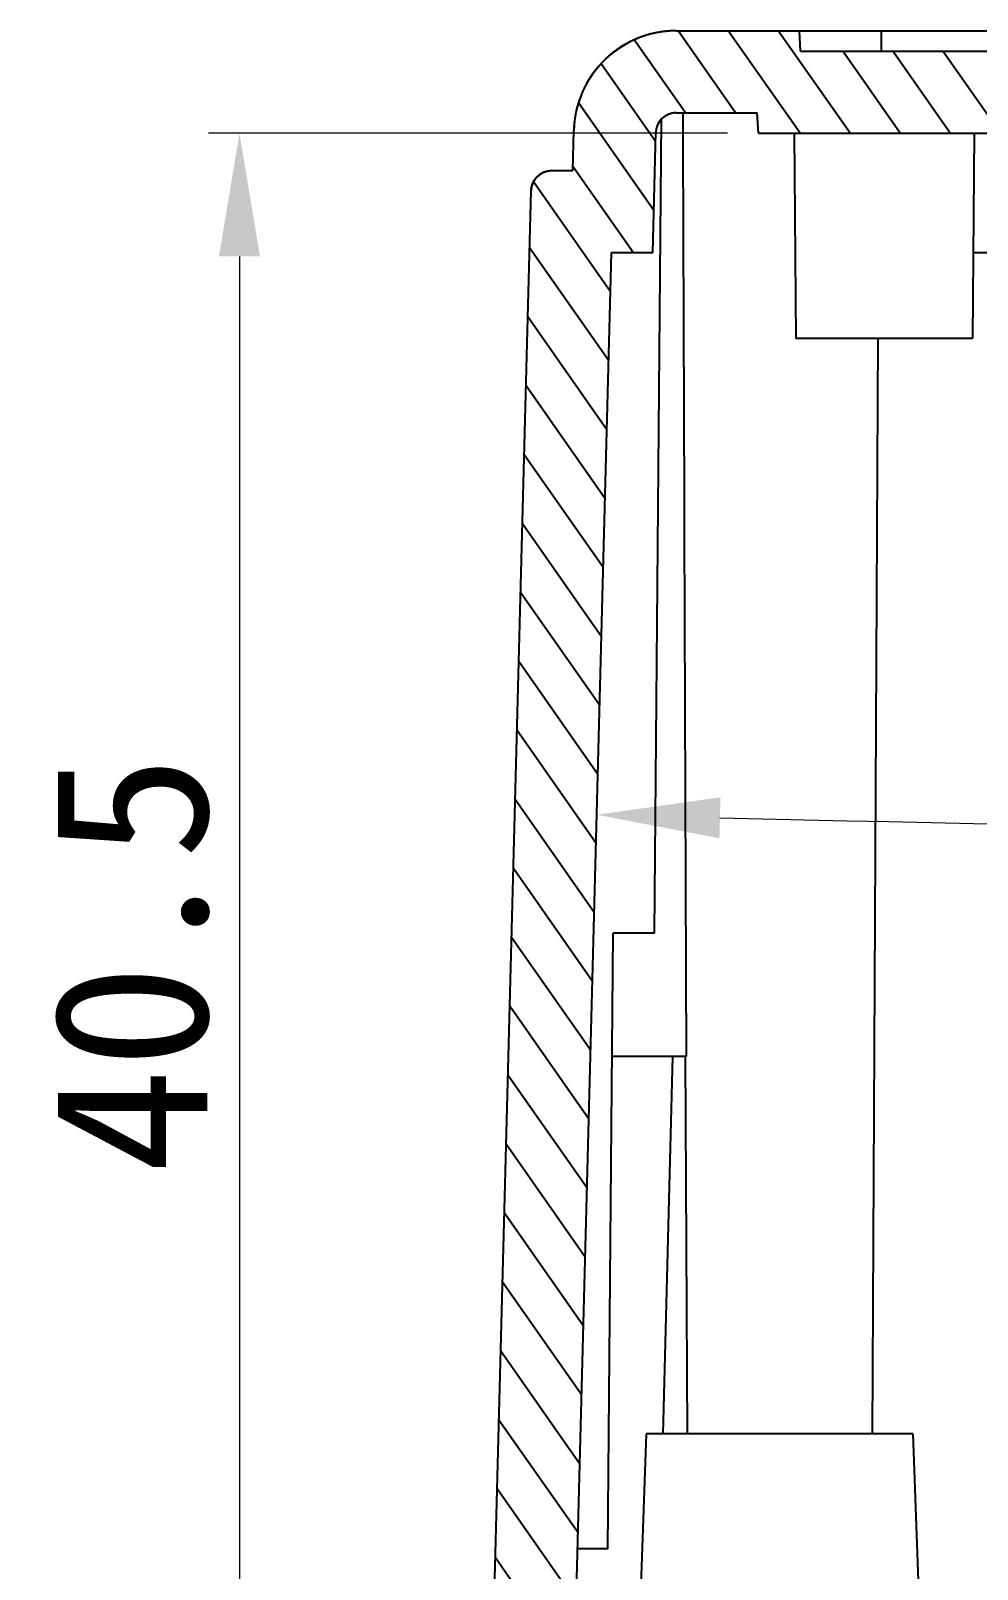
# Model space of a CAD drawing. Header units: millimetres. Extents: x 1338 to 1739, y -253 to 25.
# Drawn here: x 1409.75 to 1432.82, y -111.9 to -74.4 of the extents above; entities that cross this region are included whole.
import ezdxf

# ---------------------------------------------------------------- set-up
doc = ezdxf.new("R2010")
doc.units = ezdxf.units.MM
doc.layers.add('dim', color=82, linetype='Continuous', lineweight=9)
doc.styles.add('宋体', font='')
doc.styles.get('宋体').set_extended_font_data('SimSun')
doc.dimstyles.new('YanXiu', dxfattribs={"dimscale": 1.5, "dimtxt": 2.5, "dimasz": 2.2, "dimexe": 0.65, "dimexo": 0.65, "dimgap": 0.5, "dimtad": 1, "dimdsep": 46, "dimtxsty": '宋体', "dimcen": 0, "dimclrd": 3, "dimclre": 3, "dimclrt": 3, "dimazin": 2, "dimtfac": 1, "dimtofl": 0, "dimtmove": 0, "dimatfit": 3, "dimfxl": 0, "dimlwd": 5, "dimlwe": 5, "dimarcsym": 0})

# ---------------------------------------------------------------- blocks, each defined once
blk = doc.blocks.new('*D19')
at = {"layer": 'Defpoints', "color": 0}
for p in [(1427.482, -76.896), (1414.834, -117.396), (1422.699, -117.396)]:
    blk.add_point(p, dxfattribs=at)
at = {"layer": 'dim', "color": 3, "lineweight": 5}
for p, q in [((1426.732, -76.896), (1414.084, -76.896)), ((1414.834, -79.896), (1414.834, -114.396)), ((1421.95, -117.396), (1414.084, -117.396))]:
    blk.add_line(p, q, dxfattribs=at)
at = {"layer": 'dim', "color": 3}
for points in [[(1414.334, -79.896), (1415.334, -79.896), (1414.834, -76.896)], [(1414.334, -114.396), (1415.334, -114.396), (1414.834, -117.396)]]:
    blk.add_solid(points, dxfattribs=at)
at = {"layer": 'dim', "color": 3, "insert": (1412.209, -97.146), "char_height": 3.75, "attachment_point": 5, "rotation": 90, "style": '宋体'}
blk.add_mtext('40.5', dxfattribs=at)
blk = doc.blocks.new('*D32')
at = {"layer": 'Defpoints', "color": 0}
for p in [(1423.905, -79.805), (1495.092, -79.805), (1447.513, -93.924), (1422.947, -116.396), (1496.05, -116.396)]:
    blk.add_point(p, dxfattribs=at)
at = {"layer": 'dim', "color": 3, "lineweight": 5}
blk.add_arc((1459.499, 1279.456), 1373.433, 268.625152, 271.374848, dxfattribs=at)
at = {"layer": 'dim', "color": 3}
for points in [[(1426.533, -94.081), (1426.558, -93.081), (1423.547, -93.506)], [(1492.439, -93.081), (1492.465, -94.081), (1495.451, -93.506)]]:
    blk.add_solid(points, dxfattribs=at)
at = {"layer": 'dim', "color": 3, "insert": (1459.499, -91.352), "char_height": 3.75, "attachment_point": 5, "style": '宋体'}
blk.add_mtext('3°', dxfattribs=at)

msp = doc.modelspace()

# ---------------------------------------------------------------- hatches: boundary and pattern name
at = {"linetype": 'Continuous'}
h = msp.add_hatch(dxfattribs=at)
h.set_pattern_fill('2', color=2, angle=125, style=0, pattern_type=0)
h.set_pattern_definition([(125, (1173.496, -272.3641), (-0.819152, -0.5735764), [])])
edge = h.paths.add_edge_path()
edge.add_line((1420.999, -114.396), (1421.799, -114.396))
edge.add_line((1420.999, -114.396), (1421.944, -78.292))
edge.add_spline(control_points=[(1421.944, -78.292), (1421.952, -78.005), (1422.157, -77.805), (1422.444, -77.805)], knot_values=[0, 0, 0, 0, 1, 1, 1, 1], weights=[1, 0.810868, 0.810868, 1], degree=3, periodic=0)
edge.add_line((1422.444, -77.805), (1422.957, -77.805))
edge.add_line((1422.957, -77.805), (1422.983, -76.831))
edge.add_spline(control_points=[(1425.482, -74.396), (1424.048, -74.396), (1423.02, -75.397), (1422.983, -76.831)], knot_values=[0, 0, 0, 0, 1, 1, 1, 1], weights=[1, 0.810868, 0.810868, 1], degree=3, periodic=0)
edge.add_line((1425.482, -74.396), (1428.482, -74.396))
edge.add_line((1428.508, -74.896), (1428.482, -74.396))
edge.add_line((1428.508, -74.896), (1490.489, -74.896))
edge.add_line((1490.489, -74.896), (1490.516, -74.396))
edge.add_line((1490.516, -74.396), (1493.516, -74.396))
edge.add_spline(control_points=[(1493.516, -74.396), (1494.95, -74.396), (1495.977, -75.397), (1496.015, -76.831)], knot_values=[0, 0, 0, 0, 1, 1, 1, 1], weights=[1, 0.810868, 0.810868, 1], degree=3, periodic=0)
edge.add_line((1496.04, -77.805), (1496.015, -76.831))
edge.add_line((1496.04, -77.805), (1496.554, -77.805))
edge.add_spline(control_points=[(1497.053, -78.292), (1497.046, -78.005), (1496.84, -77.805), (1496.554, -77.805)], knot_values=[0, 0, 0, 0, 1, 1, 1, 1], weights=[1, 0.810868, 0.810868, 1], degree=3, periodic=0)
edge.add_line((1497.999, -114.396), (1497.053, -78.292))
edge.add_line((1497.198, -114.396), (1497.999, -114.396))
edge.add_line((1497.198, -114.396), (1497.128, -116.396))
edge.add_line((1496.05, -116.396), (1497.128, -116.396))
edge.add_line((1496.05, -116.396), (1495.092, -79.805))
edge.add_line((1494.092, -79.805), (1495.092, -79.805))
edge.add_line((1494.092, -79.805), (1494.015, -76.883))
edge.add_spline(control_points=[(1493.516, -76.396), (1493.802, -76.396), (1494.008, -76.596), (1494.015, -76.883)], knot_values=[0, 0, 0, 0, 1, 1, 1, 1], weights=[1, 0.810868, 0.810868, 1], degree=3, periodic=0)
edge.add_line((1491.542, -76.396), (1493.516, -76.396))
edge.add_line((1491.516, -76.896), (1491.542, -76.396))
edge.add_line((1427.482, -76.896), (1491.516, -76.896))
edge.add_line((1427.482, -76.896), (1427.456, -76.396))
edge.add_line((1425.482, -76.396), (1427.456, -76.396))
edge.add_spline(control_points=[(1425.482, -76.396), (1425.195, -76.396), (1424.99, -76.596), (1424.982, -76.883)], knot_values=[0, 0, 0, 0, 1, 1, 1, 1], weights=[1, 0.810868, 0.810868, 1], degree=3, periodic=0)
edge.add_line((1424.906, -79.805), (1424.982, -76.883))
edge.add_line((1423.905, -79.805), (1424.906, -79.805))
edge.add_line((1422.947, -116.396), (1423.905, -79.805))
edge.add_line((1421.869, -116.396), (1422.947, -116.396))
edge.add_line((1421.799, -114.396), (1421.869, -116.396))

# ---------------------------------------------------------------- linework, layer by layer
at = {"color": 7, "linetype": 'Continuous'}
for p, q in [((1425.482, -74.396), (1493.516, -74.396)), ((1425.482, -74.396), (1428.482, -74.396)), ((1428.508, -74.896), (1428.482, -74.396)), ((1428.508, -74.896), (1428.482, -74.396)), ((1430.482, -74.896), (1430.482, -74.396)), ((1428.508, -74.896), (1490.489, -74.896)), ((1428.508, -74.896), (1490.489, -74.896)), ((1425.482, -76.396), (1427.456, -76.396)), ((1425.482, -76.396), (1427.456, -76.396)), ((1427.482, -76.896), (1427.456, -76.396)), ((1427.482, -76.896), (1427.456, -76.396)), ((1422.957, -77.805), (1422.983, -76.831)), ((1422.957, -77.805), (1422.983, -76.831)), ((1424.947, -96.396), (1425.12, -76.551)), ((1424.906, -79.805), (1424.982, -76.883)), ((1424.906, -79.805), (1424.982, -76.883)), ((1427.482, -76.896), (1491.516, -76.896)), ((1427.482, -76.896), (1491.516, -76.896)), ((1428.355, -76.896), (1428.399, -81.896)), ((1432.742, -76.896), (1432.699, -81.896)), ((1422.444, -77.805), (1422.957, -77.805)), ((1422.444, -77.805), (1422.957, -77.805)), ((1420.999, -114.396), (1421.944, -78.292)), ((1420.999, -114.396), (1421.944, -78.292)), ((1422.947, -116.396), (1423.905, -79.805)), ((1422.947, -116.396), (1423.905, -79.805)), ((1423.905, -79.805), (1424.906, -79.805)), ((1423.905, -79.805), (1424.906, -79.805)), ((1432.717, -79.805), (1457.033, -79.805)), ((1432.699, -81.896), (1428.399, -81.896)), ((1430.393, -81.896), (1430.253, -108.596)), ((1423.816, -111.396), (1423.947, -96.396)), ((1424.947, -96.396), (1423.947, -96.396)), ((1425.723, -99.396), (1423.921, -99.396)), ((1425.392, -99.396), (1425.151, -108.596)), ((1425.696, -99.396), (1425.745, -108.596)), ((1424.749, -108.596), (1424.543, -114.495)), ((1431.249, -108.596), (1424.749, -108.596)), ((1431.249, -108.596), (1431.381, -112.396)), ((1423.816, -111.396), (1423.078, -111.396))]:
    msp.add_line(p, q, dxfattribs=at)
for centre, radius in [((1425.482, -76.896), 2.5), ((1425.482, -76.896), 0.5), ((1422.444, -78.305), 0.5)]:
    msp.add_arc(centre, radius, 90, 178.5, dxfattribs=at)
msp.add_ellipse((1427.999, 85.266), major_axis=(0, 374.62), ratio=0.006982, start_param=-4.266193, end_param=-4.196932, dxfattribs=at)
for points, start_tangent, end_tangent in [([(1425.482, -74.396), (1425.455, -74.396), (1425.427, -74.397), (1425.4, -74.398), (1425.372, -74.399), (1425.344, -74.4), (1425.316, -74.402), (1425.288, -74.404), (1425.26, -74.406), (1425.232, -74.409), (1425.204, -74.412), (1425.176, -74.415), (1425.147, -74.419), (1425.119, -74.423), (1425.091, -74.427), (1425.062, -74.432), (1425.033, -74.437), (1425.005, -74.442), (1424.976, -74.448), (1424.948, -74.454), (1424.919, -74.461), (1424.89, -74.467), (1424.861, -74.475), (1424.833, -74.482), (1424.804, -74.49), (1424.775, -74.498), (1424.747, -74.507), (1424.718, -74.516), (1424.689, -74.525), (1424.661, -74.535), (1424.632, -74.545), (1424.604, -74.556), (1424.575, -74.567), (1424.547, -74.578), (1424.518, -74.589), (1424.49, -74.601), (1424.462, -74.614), (1424.434, -74.627), (1424.406, -74.64), (1424.378, -74.653), (1424.35, -74.667), (1424.323, -74.681), (1424.295, -74.696), (1424.268, -74.711), (1424.241, -74.726), (1424.214, -74.742), (1424.187, -74.758), (1424.16, -74.774), (1424.133, -74.791), (1424.107, -74.808), (1424.081, -74.826), (1424.055, -74.844), (1424.029, -74.862), (1424.004, -74.88), (1423.978, -74.899), (1423.953, -74.918), (1423.928, -74.938), (1423.903, -74.958), (1423.879, -74.978), (1423.855, -74.998), (1423.831, -75.019), (1423.807, -75.04), (1423.784, -75.062), (1423.76, -75.083), (1423.737, -75.106), (1423.715, -75.128), (1423.693, -75.15), (1423.671, -75.173), (1423.649, -75.196), (1423.627, -75.22), (1423.606, -75.244), (1423.585, -75.267), (1423.565, -75.292), (1423.545, -75.316), (1423.525, -75.341), (1423.505, -75.366), (1423.486, -75.391), (1423.467, -75.416), (1423.449, -75.441), (1423.431, -75.467), (1423.413, -75.493), (1423.395, -75.519), (1423.378, -75.546), (1423.362, -75.572), (1423.345, -75.599), (1423.329, -75.625), (1423.313, -75.652), (1423.298, -75.679), (1423.283, -75.707), (1423.269, -75.734), (1423.254, -75.762), (1423.24, -75.789), (1423.227, -75.817), (1423.214, -75.845), (1423.201, -75.873), (1423.189, -75.901), (1423.177, -75.929), (1423.165, -75.957), (1423.154, -75.985), (1423.143, -76.013), (1423.133, -76.042), (1423.122, -76.07), (1423.113, -76.099), (1423.103, -76.127), (1423.094, -76.156), (1423.086, -76.184), (1423.077, -76.213), (1423.069, -76.241), (1423.062, -76.27), (1423.055, -76.298), (1423.048, -76.327), (1423.041, -76.355), (1423.035, -76.384), (1423.029, -76.412), (1423.024, -76.44), (1423.019, -76.469), (1423.014, -76.497), (1423.01, -76.525), (1423.006, -76.553), (1423.002, -76.582), (1422.998, -76.61), (1422.995, -76.638), (1422.993, -76.665), (1422.99, -76.693), (1422.988, -76.721), (1422.986, -76.749), (1422.985, -76.776), (1422.984, -76.804), (1422.983, -76.831)], (-1, 0), (-0.026177, -0.999657)), ([(1425.482, -76.396), (1425.477, -76.396), (1425.471, -76.396), (1425.466, -76.397), (1425.46, -76.397), (1425.454, -76.397), (1425.449, -76.397), (1425.443, -76.398), (1425.438, -76.398), (1425.432, -76.399), (1425.426, -76.399), (1425.421, -76.4), (1425.415, -76.401), (1425.409, -76.402), (1425.404, -76.402), (1425.398, -76.403), (1425.392, -76.404), (1425.387, -76.405), (1425.381, -76.407), (1425.375, -76.408), (1425.369, -76.409), (1425.364, -76.41), (1425.358, -76.412), (1425.352, -76.413), (1425.346, -76.415), (1425.341, -76.417), (1425.335, -76.418), (1425.329, -76.42), (1425.323, -76.422), (1425.318, -76.424), (1425.312, -76.426), (1425.306, -76.428), (1425.301, -76.43), (1425.295, -76.433), (1425.289, -76.435), (1425.284, -76.437), (1425.278, -76.44), (1425.272, -76.442), (1425.267, -76.445), (1425.261, -76.448), (1425.256, -76.45), (1425.25, -76.453), (1425.245, -76.456), (1425.239, -76.459), (1425.234, -76.462), (1425.228, -76.465), (1425.223, -76.469), (1425.218, -76.472), (1425.212, -76.475), (1425.207, -76.479), (1425.202, -76.482), (1425.197, -76.486), (1425.191, -76.489), (1425.186, -76.493), (1425.181, -76.497), (1425.176, -76.501), (1425.171, -76.505), (1425.166, -76.509), (1425.161, -76.513), (1425.157, -76.517), (1425.152, -76.521), (1425.147, -76.525), (1425.142, -76.529), (1425.138, -76.534), (1425.133, -76.538), (1425.129, -76.543), (1425.124, -76.547), (1425.12, -76.552), (1425.115, -76.556), (1425.111, -76.561), (1425.107, -76.566), (1425.103, -76.571), (1425.099, -76.575), (1425.095, -76.58), (1425.091, -76.585), (1425.087, -76.59), (1425.083, -76.595), (1425.079, -76.6), (1425.075, -76.605), (1425.072, -76.61), (1425.068, -76.616), (1425.065, -76.621), (1425.061, -76.626), (1425.058, -76.631), (1425.055, -76.637), (1425.051, -76.642), (1425.048, -76.647), (1425.045, -76.653), (1425.042, -76.658), (1425.039, -76.664), (1425.036, -76.669), (1425.034, -76.675), (1425.031, -76.68), (1425.028, -76.686), (1425.026, -76.692), (1425.023, -76.697), (1425.021, -76.703), (1425.019, -76.708), (1425.016, -76.714), (1425.014, -76.72), (1425.012, -76.725), (1425.01, -76.731), (1425.008, -76.737), (1425.006, -76.742), (1425.004, -76.748), (1425.003, -76.754), (1425.001, -76.76), (1424.999, -76.765), (1424.998, -76.771), (1424.996, -76.777), (1424.995, -76.782), (1424.994, -76.788), (1424.993, -76.794), (1424.991, -76.799), (1424.99, -76.805), (1424.989, -76.811), (1424.988, -76.816), (1424.988, -76.822), (1424.987, -76.828), (1424.986, -76.833), (1424.985, -76.839), (1424.985, -76.845), (1424.984, -76.85), (1424.984, -76.856), (1424.983, -76.861), (1424.983, -76.867), (1424.983, -76.872), (1424.982, -76.878), (1424.982, -76.883)], (-1, 0), (-0.026177, -0.999657)), ([(1421.944, -78.292), (1421.944, -78.286), (1421.945, -78.281), (1421.945, -78.275), (1421.945, -78.27), (1421.946, -78.264), (1421.946, -78.258), (1421.947, -78.253), (1421.947, -78.247), (1421.948, -78.242), (1421.949, -78.236), (1421.95, -78.23), (1421.95, -78.225), (1421.951, -78.219), (1421.952, -78.213), (1421.954, -78.208), (1421.955, -78.202), (1421.956, -78.196), (1421.957, -78.191), (1421.959, -78.185), (1421.96, -78.179), (1421.962, -78.174), (1421.963, -78.168), (1421.965, -78.162), (1421.967, -78.157), (1421.968, -78.151), (1421.97, -78.145), (1421.972, -78.139), (1421.974, -78.134), (1421.976, -78.128), (1421.978, -78.122), (1421.981, -78.117), (1421.983, -78.111), (1421.985, -78.106), (1421.988, -78.1), (1421.99, -78.094), (1421.993, -78.089), (1421.996, -78.083), (1421.999, -78.078), (1422.001, -78.072), (1422.004, -78.067), (1422.007, -78.061), (1422.01, -78.056), (1422.013, -78.05), (1422.017, -78.045), (1422.02, -78.04), (1422.023, -78.035), (1422.027, -78.029), (1422.03, -78.024), (1422.034, -78.019), (1422.037, -78.014), (1422.041, -78.009), (1422.045, -78.004), (1422.049, -77.999), (1422.053, -77.994), (1422.057, -77.989), (1422.061, -77.984), (1422.065, -77.979), (1422.069, -77.974), (1422.073, -77.969), (1422.077, -77.965), (1422.082, -77.96), (1422.086, -77.955), (1422.091, -77.951), (1422.095, -77.947), (1422.1, -77.942), (1422.104, -77.938), (1422.109, -77.933), (1422.114, -77.929), (1422.119, -77.925), (1422.123, -77.921), (1422.128, -77.917), (1422.133, -77.913), (1422.138, -77.909), (1422.143, -77.905), (1422.148, -77.901), (1422.153, -77.898), (1422.159, -77.894), (1422.164, -77.891), (1422.169, -77.887), (1422.174, -77.884), (1422.18, -77.88), (1422.185, -77.877), (1422.19, -77.874), (1422.196, -77.871), (1422.201, -77.868), (1422.207, -77.865), (1422.212, -77.862), (1422.218, -77.859), (1422.223, -77.856), (1422.229, -77.853), (1422.234, -77.851), (1422.24, -77.848), (1422.246, -77.846), (1422.251, -77.843), (1422.257, -77.841), (1422.263, -77.839), (1422.268, -77.837), (1422.274, -77.834), (1422.28, -77.832), (1422.286, -77.83), (1422.291, -77.829), (1422.297, -77.827), (1422.303, -77.825), (1422.308, -77.823), (1422.314, -77.822), (1422.32, -77.82), (1422.326, -77.819), (1422.331, -77.817), (1422.337, -77.816), (1422.343, -77.815), (1422.349, -77.814), (1422.354, -77.813), (1422.36, -77.812), (1422.366, -77.811), (1422.371, -77.81), (1422.377, -77.809), (1422.383, -77.808), (1422.388, -77.808), (1422.394, -77.807), (1422.4, -77.807), (1422.405, -77.806), (1422.411, -77.806), (1422.417, -77.805), (1422.422, -77.805), (1422.428, -77.805), (1422.433, -77.805), (1422.439, -77.805), (1422.444, -77.805)], (0.026177, 0.999657), (1, 0))]:
    msp.add_spline(points, degree=3, dxfattribs=dict(at, start_tangent=start_tangent, end_tangent=end_tangent))

# ---------------------------------------------------------------- dimensions: what is measured, and where the dimension line sits
at = {"layer": 'dim'}
dim = msp.add_linear_dim(base=(1414.834, -117.396), p1=(1427.482, -76.896), p2=(1422.699, -117.396), angle=90, dimstyle='YanXiu', override={"dimasz": 2, "dimexe": 0.49975, "dimexo": 0.49975, "dimgap": 0.49975}, dxfattribs=at)
dim.commit()
dim.dimension.update_dxf_attribs({"geometry": '*D19', "text_midpoint": (1412.209, -97.146)})
dim = msp.add_angular_dim_2l(base=(1447.513, -93.924), line1=((1496.05, -116.396), (1495.092, -79.805)), line2=((1422.947, -116.396), (1423.905, -79.805)), dimstyle='YanXiu', override={"dimasz": 2, "dimexe": 0.49975, "dimexo": 0.49975, "dimgap": 0.49975}, dxfattribs=at)
dim.commit()
dim.dimension.update_dxf_attribs({"geometry": '*D32', "text_midpoint": (1459.499, -91.352)})

doc.saveas('drawing.dxf')
